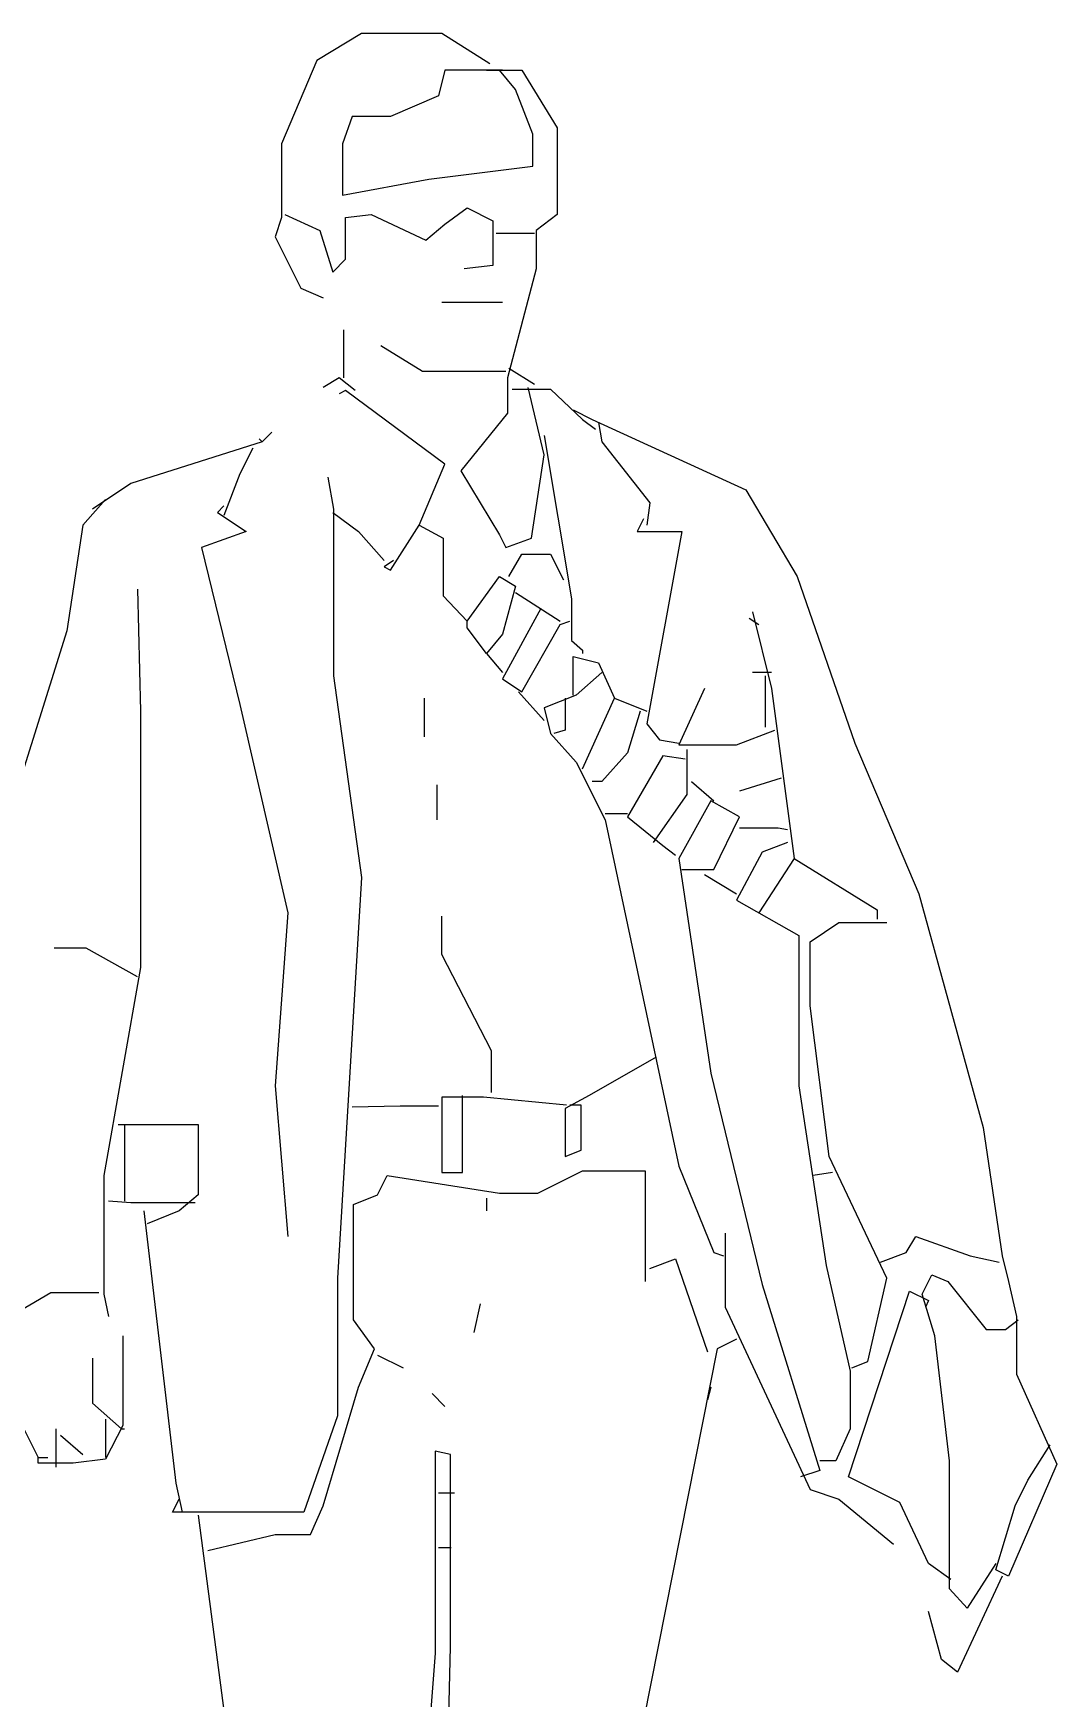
# Model space of a CAD drawing. Extents: x -126.65 to -125.37, y -5279.39 to -5277.74.
# Drawn here: x -126.009 to -125.37, y -5278.775 to -5277.735 of the extents above; entities that cross this region are included whole.
import ezdxf

# ---------------------------------------------------------------- set-up
doc = ezdxf.new("R2010")
doc.units = 0
doc.header["$LTSCALE"] = 1000
doc.layers.add('HOMEM', color=7, linetype='CONTINUOUS')
doc.layers.add('STANDARD', color=7, linetype='CONTINUOUS')

msp = doc.modelspace()

# ---------------------------------------------------------------- linework, layer by layer
at = {"layer": 'HOMEM', "linetype": 'CONTINUOUS'}
for points in [[(-125.7244, -5277.7543), (-125.7544, -5277.7353), (-125.8044, -5277.7353), (-125.8324, -5277.7523), (-125.8544, -5277.8043), (-125.8544, -5277.8503), (-125.8584, -5277.8623), (-125.8424, -5277.8943), (-125.8284, -5277.9003)], [(-125.7244, -5277.7543), (-125.7544, -5277.7353), (-125.8044, -5277.7353), (-125.8324, -5277.7523), (-125.8544, -5277.8043), (-125.8544, -5277.8503), (-125.8584, -5277.8623), (-125.8424, -5277.8943), (-125.8284, -5277.9003)], [(-125.7164, -5277.7583), (-125.7524, -5277.7583), (-125.7564, -5277.7743), (-125.7864, -5277.7873), (-125.8104, -5277.7873), (-125.8164, -5277.8043), (-125.8164, -5277.8363), (-125.7624, -5277.8263), (-125.6974, -5277.8183), (-125.6974, -5277.7983), (-125.7084, -5277.7703), (-125.7184, -5277.7583)], [(-125.7264, -5277.7583), (-125.7044, -5277.7583), (-125.6824, -5277.7943), (-125.6824, -5277.8483), (-125.6954, -5277.8583), (-125.6954, -5277.8823), (-125.7134, -5277.9503), (-125.7134, -5277.9723), (-125.7424, -5278.0083), (-125.7184, -5278.0483), (-125.7144, -5278.0563), (-125.6984, -5278.0503), (-125.6904, -5277.9983), (-125.7004, -5277.9563)], [(-125.8524, -5277.8483), (-125.8304, -5277.8583), (-125.8224, -5277.8843), (-125.8144, -5277.8763), (-125.8144, -5277.8503), (-125.7984, -5277.8483), (-125.7644, -5277.8643), (-125.7524, -5277.8543), (-125.7384, -5277.8443), (-125.7224, -5277.8523), (-125.7224, -5277.8803), (-125.7404, -5277.8823)], [(-125.8524, -5277.8483), (-125.8304, -5277.8583), (-125.8224, -5277.8843), (-125.8144, -5277.8763), (-125.8144, -5277.8503), (-125.7984, -5277.8483), (-125.7644, -5277.8643), (-125.7524, -5277.8543), (-125.7384, -5277.8443), (-125.7224, -5277.8523), (-125.7224, -5277.8803), (-125.7404, -5277.8823)], [(-125.8524, -5277.8483), (-125.8304, -5277.8583), (-125.8224, -5277.8843), (-125.8144, -5277.8763), (-125.8144, -5277.8503), (-125.7984, -5277.8483), (-125.7644, -5277.8643), (-125.7524, -5277.8543), (-125.7384, -5277.8443), (-125.7224, -5277.8523), (-125.7224, -5277.8803), (-125.7404, -5277.8823)], [(-125.8524, -5277.8483), (-125.8304, -5277.8583), (-125.8224, -5277.8843), (-125.8144, -5277.8763), (-125.8144, -5277.8503), (-125.7984, -5277.8483), (-125.7644, -5277.8643), (-125.7524, -5277.8543), (-125.7384, -5277.8443), (-125.7224, -5277.8523), (-125.7224, -5277.8803), (-125.7404, -5277.8823)], [(-125.6964, -5277.8603), (-125.7204, -5277.8603)], [(-125.6964, -5277.8603), (-125.7204, -5277.8603)], [(-125.7164, -5277.9033), (-125.7544, -5277.9033)], [(-125.7164, -5277.9033), (-125.7544, -5277.9033)], [(-125.7164, -5277.9033), (-125.7544, -5277.9033)], [(-125.7164, -5277.9033), (-125.7544, -5277.9033)], [(-125.7164, -5277.9033), (-125.7544, -5277.9033)], [(-125.7164, -5277.9033), (-125.7544, -5277.9033)], [(-125.7164, -5277.9033), (-125.7544, -5277.9033)], [(-125.8154, -5277.9503), (-125.8154, -5277.9203)], [(-125.8154, -5277.9503), (-125.8154, -5277.9203)], [(-125.7144, -5277.9463), (-125.7664, -5277.9463), (-125.7924, -5277.9303)], [(-125.7144, -5277.9463), (-125.7664, -5277.9463), (-125.7924, -5277.9303)], [(-125.7124, -5277.9443), (-125.6964, -5277.9543)], [(-125.7124, -5277.9443), (-125.6964, -5277.9543)], [(-125.7124, -5277.9443), (-125.6964, -5277.9543)], [(-125.7124, -5277.9443), (-125.6964, -5277.9543)], [(-125.8084, -5277.9583), (-125.8184, -5277.9503), (-125.8284, -5277.9563)], [(-125.8084, -5277.9583), (-125.8184, -5277.9503), (-125.8284, -5277.9563)], [(-125.8084, -5277.9583), (-125.8184, -5277.9503), (-125.8284, -5277.9563)], [(-125.8084, -5277.9583), (-125.8184, -5277.9503), (-125.8284, -5277.9563)], [(-125.8084, -5277.9583), (-125.8184, -5277.9503), (-125.8284, -5277.9563)], [(-125.7104, -5277.9573), (-125.6864, -5277.9573), (-125.6664, -5277.9763), (-125.6584, -5277.9823)], [(-125.7104, -5277.9573), (-125.6864, -5277.9573), (-125.6664, -5277.9763), (-125.6584, -5277.9823)], [(-125.7684, -5278.0423), (-125.7524, -5278.0043), (-125.8144, -5277.9583), (-125.8184, -5277.9603)], [(-125.6724, -5277.9703), (-125.6604, -5277.9763), (-125.5644, -5278.0203), (-125.5324, -5278.0743), (-125.4964, -5278.1783), (-125.4564, -5278.2723), (-125.4164, -5278.4183), (-125.4044, -5278.4983), (-125.4004, -5278.5143), (-125.3954, -5278.5363), (-125.3954, -5278.5723), (-125.3704, -5278.6283), (-125.4004, -5278.6983), (-125.4084, -5278.6943), (-125.3964, -5278.6543), (-125.3884, -5278.6383), (-125.3744, -5278.6163)], [(-125.6564, -5277.9783), (-125.6544, -5277.9903), (-125.6244, -5278.0283), (-125.6264, -5278.0423)], [(-125.8604, -5277.9843), (-125.8664, -5277.9903), (-125.8684, -5277.9883)], [(-125.8604, -5277.9843), (-125.8664, -5277.9903), (-125.8684, -5277.9883)], [(-125.6904, -5277.9863), (-125.6734, -5278.0883), (-125.6734, -5278.1143), (-125.6664, -5278.1203), (-125.6664, -5278.1223)], [(-125.6904, -5277.9863), (-125.6734, -5278.0883), (-125.6734, -5278.1143), (-125.6664, -5278.1203), (-125.6664, -5278.1223)], [(-125.6904, -5277.9863), (-125.6734, -5278.0883), (-125.6734, -5278.1143), (-125.6664, -5278.1203), (-125.6664, -5278.1223)], [(-125.6904, -5277.9863), (-125.6734, -5278.0883), (-125.6734, -5278.1143), (-125.6664, -5278.1203), (-125.6664, -5278.1223)], [(-125.8664, -5277.9903), (-125.9484, -5278.0163), (-125.9724, -5278.0323)], [(-125.8664, -5277.9903), (-125.9484, -5278.0163), (-125.9724, -5278.0323)], [(-125.8664, -5277.9903), (-125.9484, -5278.0163), (-125.9724, -5278.0323)], [(-125.8664, -5277.9903), (-125.9484, -5278.0163), (-125.9724, -5278.0323)], [(-125.8664, -5277.9903), (-125.9484, -5278.0163), (-125.9724, -5278.0323)], [(-125.8664, -5277.9903), (-125.9484, -5278.0163), (-125.9724, -5278.0323)], [(-125.8724, -5277.9943), (-125.8804, -5278.0103), (-125.8904, -5278.0363)], [(-125.8724, -5277.9943), (-125.8804, -5278.0103), (-125.8904, -5278.0363)], [(-125.8724, -5277.9943), (-125.8804, -5278.0103), (-125.8904, -5278.0363)], [(-125.8254, -5278.0123), (-125.8219, -5278.0323), (-125.8219, -5278.1363), (-125.8044, -5278.2623), (-125.8194, -5278.5123), (-125.8194, -5278.5983), (-125.8404, -5278.6583), (-125.9224, -5278.6583), (-125.9184, -5278.6503)], [(-125.9644, -5278.0263), (-125.9784, -5278.0423), (-125.9884, -5278.1083), (-126.0544, -5278.3183), (-126.0544, -5278.3683), (-126.0474, -5278.3903), (-126.0449, -5278.4163), (-126.0476, -5278.4483), (-126.047, -5278.4703), (-126.047, -5278.5403), (-126.0344, -5278.5423), (-125.9984, -5278.5213), (-125.9684, -5278.5213)], [(-125.8904, -5278.0303), (-125.8944, -5278.0343), (-125.8764, -5278.0463), (-125.9044, -5278.0563), (-125.8804, -5278.1543), (-125.8504, -5278.2843), (-125.8584, -5278.3923), (-125.8504, -5278.4863)], [(-125.8224, -5278.0343), (-125.8064, -5278.0463), (-125.7904, -5278.0643)], [(-125.6284, -5278.0383), (-125.6324, -5278.0463), (-125.6044, -5278.0463), (-125.6264, -5278.1663), (-125.6184, -5278.1763), (-125.6064, -5278.1783)], [(-125.7844, -5278.0643), (-125.7904, -5278.0683), (-125.7864, -5278.0703), (-125.7684, -5278.0423), (-125.7534, -5278.0503), (-125.7534, -5278.0863), (-125.7384, -5278.1023), (-125.7184, -5278.0743), (-125.7084, -5278.0803), (-125.7164, -5278.1103), (-125.7264, -5278.1223), (-125.7384, -5278.1063), (-125.7384, -5278.1023)], [(-125.7124, -5278.0743), (-125.7044, -5278.0603), (-125.6864, -5278.0603), (-125.6784, -5278.0763)], [(-125.7124, -5278.0743), (-125.7044, -5278.0603), (-125.6864, -5278.0603), (-125.6784, -5278.0763)], [(-125.7124, -5278.0743), (-125.7044, -5278.0603), (-125.6864, -5278.0603), (-125.6784, -5278.0763)], [(-125.7124, -5278.0743), (-125.7044, -5278.0603), (-125.6864, -5278.0603), (-125.6784, -5278.0763)], [(-125.7124, -5278.0743), (-125.7044, -5278.0603), (-125.6864, -5278.0603), (-125.6784, -5278.0763)], [(-125.7124, -5278.0743), (-125.7044, -5278.0603), (-125.6864, -5278.0603), (-125.6784, -5278.0763)], [(-125.7124, -5278.0743), (-125.7044, -5278.0603), (-125.6864, -5278.0603), (-125.6784, -5278.0763)], [(-125.7124, -5278.0743), (-125.7044, -5278.0603), (-125.6864, -5278.0603), (-125.6784, -5278.0763)], [(-125.7124, -5278.0743), (-125.7044, -5278.0603), (-125.6864, -5278.0603), (-125.6784, -5278.0763)], [(-125.7124, -5278.0743), (-125.7044, -5278.0603), (-125.6864, -5278.0603), (-125.6784, -5278.0763)], [(-125.9444, -5278.0823), (-125.9424, -5278.1583), (-125.9424, -5278.3183), (-125.9654, -5278.4483), (-125.9654, -5278.5223), (-125.9624, -5278.5363)], [(-125.7084, -5278.0843), (-125.6804, -5278.1023)], [(-125.6924, -5278.0943), (-125.7164, -5278.1383), (-125.7044, -5278.1463), (-125.6804, -5278.1043), (-125.6744, -5278.1023)], [(-125.6924, -5278.0943), (-125.7164, -5278.1383), (-125.7044, -5278.1463), (-125.6804, -5278.1043), (-125.6744, -5278.1023)], [(-125.6924, -5278.0943), (-125.7164, -5278.1383), (-125.7044, -5278.1463), (-125.6804, -5278.1043), (-125.6744, -5278.1023)], [(-125.6924, -5278.0943), (-125.7164, -5278.1383), (-125.7044, -5278.1463), (-125.6804, -5278.1043), (-125.6744, -5278.1023)], [(-125.6924, -5278.0943), (-125.7164, -5278.1383), (-125.7044, -5278.1463), (-125.6804, -5278.1043), (-125.6744, -5278.1023)], [(-125.5624, -5278.1003), (-125.5564, -5278.1043)], [(-125.5624, -5278.1003), (-125.5564, -5278.1043)], [(-125.5624, -5278.1003), (-125.5564, -5278.1043)], [(-125.5624, -5278.1003), (-125.5564, -5278.1043)], [(-125.5624, -5278.1003), (-125.5564, -5278.1043)], [(-125.5624, -5278.1003), (-125.5564, -5278.1043)], [(-125.5624, -5278.1003), (-125.5564, -5278.1043)], [(-125.5604, -5278.0963), (-125.5484, -5278.1443), (-125.5344, -5278.2503), (-125.4824, -5278.2823), (-125.4824, -5278.2883)], [(-125.7264, -5278.1223), (-125.7164, -5278.1343)], [(-125.7264, -5278.1223), (-125.7164, -5278.1343)], [(-125.7264, -5278.1223), (-125.7164, -5278.1343)], [(-125.6544, -5278.1343), (-125.6704, -5278.1483), (-125.6904, -5278.1563), (-125.6864, -5278.1723), (-125.6704, -5278.1903), (-125.6524, -5278.2263), (-125.6064, -5278.4423), (-125.5844, -5278.4963), (-125.5784, -5278.4983)], [(-125.6724, -5278.1483), (-125.6724, -5278.1243), (-125.6564, -5278.1283), (-125.6464, -5278.1503)], [(-125.6724, -5278.1483), (-125.6724, -5278.1243), (-125.6564, -5278.1283), (-125.6464, -5278.1503)], [(-125.5484, -5278.1343), (-125.5604, -5278.1343)], [(-125.5484, -5278.1343), (-125.5604, -5278.1343)], [(-125.5484, -5278.1343), (-125.5604, -5278.1343)], [(-125.5484, -5278.1343), (-125.5604, -5278.1343)], [(-125.5904, -5278.1443), (-125.6064, -5278.1793), (-125.5704, -5278.1793), (-125.5464, -5278.1703)], [(-125.5904, -5278.1443), (-125.6064, -5278.1793), (-125.5704, -5278.1793), (-125.5464, -5278.1703)], [(-125.5904, -5278.1443), (-125.6064, -5278.1793), (-125.5704, -5278.1793), (-125.5464, -5278.1703)], [(-125.5904, -5278.1443), (-125.6064, -5278.1793), (-125.5704, -5278.1793), (-125.5464, -5278.1703)], [(-125.5904, -5278.1443), (-125.6064, -5278.1793), (-125.5704, -5278.1793), (-125.5464, -5278.1703)], [(-125.5904, -5278.1443), (-125.6064, -5278.1793), (-125.5704, -5278.1793), (-125.5464, -5278.1703)], [(-125.5524, -5278.1363), (-125.5524, -5278.1683)], [(-125.5524, -5278.1363), (-125.5524, -5278.1683)], [(-125.5524, -5278.1363), (-125.5524, -5278.1683)], [(-125.5524, -5278.1363), (-125.5524, -5278.1683)], [(-125.5524, -5278.1363), (-125.5524, -5278.1683)], [(-125.5524, -5278.1363), (-125.5524, -5278.1683)], [(-125.5524, -5278.1363), (-125.5524, -5278.1683)], [(-125.5524, -5278.1363), (-125.5524, -5278.1683)], [(-125.7654, -5278.1503), (-125.7654, -5278.1743)], [(-125.7064, -5278.1463), (-125.6904, -5278.1643)], [(-125.6774, -5278.1503), (-125.6774, -5278.1703), (-125.6844, -5278.1723)], [(-125.6774, -5278.1503), (-125.6774, -5278.1703), (-125.6844, -5278.1723)], [(-125.6774, -5278.1503), (-125.6774, -5278.1703), (-125.6844, -5278.1723)], [(-125.6774, -5278.1503), (-125.6774, -5278.1703), (-125.6844, -5278.1723)], [(-125.6774, -5278.1503), (-125.6774, -5278.1703), (-125.6844, -5278.1723)], [(-125.6774, -5278.1503), (-125.6774, -5278.1703), (-125.6844, -5278.1723)], [(-125.6664, -5278.1943), (-125.6464, -5278.1503), (-125.6264, -5278.1583)], [(-125.6664, -5278.1943), (-125.6464, -5278.1503), (-125.6264, -5278.1583)], [(-125.6304, -5278.1583), (-125.6384, -5278.1843), (-125.6544, -5278.2023), (-125.6604, -5278.2023)], [(-125.6304, -5278.1583), (-125.6384, -5278.1843), (-125.6544, -5278.2023), (-125.6604, -5278.2023)], [(-125.6304, -5278.1583), (-125.6384, -5278.1843), (-125.6544, -5278.2023), (-125.6604, -5278.2023)], [(-125.6304, -5278.1583), (-125.6384, -5278.1843), (-125.6544, -5278.2023), (-125.6604, -5278.2023)], [(-125.6024, -5278.1883), (-125.6164, -5278.1863), (-125.6384, -5278.2243), (-125.6164, -5278.2423), (-125.6084, -5278.2483)], [(-125.6024, -5278.1883), (-125.6164, -5278.1863), (-125.6384, -5278.2243), (-125.6164, -5278.2423), (-125.6084, -5278.2483)], [(-125.6024, -5278.1883), (-125.6164, -5278.1863), (-125.6384, -5278.2243), (-125.6164, -5278.2423), (-125.6084, -5278.2483)], [(-125.6014, -5278.1823), (-125.6014, -5278.2103), (-125.6224, -5278.2403)], [(-125.7574, -5278.2043), (-125.7574, -5278.2263)], [(-125.5984, -5278.2023), (-125.5844, -5278.2143)], [(-125.5424, -5278.2003), (-125.5684, -5278.2083)], [(-125.5424, -5278.2003), (-125.5684, -5278.2083)], [(-125.5424, -5278.2003), (-125.5684, -5278.2083)], [(-125.6044, -5278.2573), (-125.5844, -5278.2573), (-125.5684, -5278.2243), (-125.5864, -5278.2143), (-125.6064, -5278.2503), (-125.5864, -5278.3843), (-125.5544, -5278.5163), (-125.5184, -5278.6323), (-125.5304, -5278.6363)], [(-125.6524, -5278.2223), (-125.6384, -5278.2223)], [(-125.6524, -5278.2223), (-125.6384, -5278.2223)], [(-125.5684, -5278.2313), (-125.5444, -5278.2313), (-125.5384, -5278.2323)], [(-125.5684, -5278.2313), (-125.5444, -5278.2313), (-125.5384, -5278.2323)], [(-125.5684, -5278.2313), (-125.5444, -5278.2313), (-125.5384, -5278.2323)], [(-125.5684, -5278.2313), (-125.5444, -5278.2313), (-125.5384, -5278.2323)], [(-125.5684, -5278.2313), (-125.5444, -5278.2313), (-125.5384, -5278.2323)], [(-125.5684, -5278.2313), (-125.5444, -5278.2313), (-125.5384, -5278.2323)], [(-125.5684, -5278.2313), (-125.5444, -5278.2313), (-125.5384, -5278.2323)], [(-125.5684, -5278.2313), (-125.5444, -5278.2313), (-125.5384, -5278.2323)], [(-125.5684, -5278.2313), (-125.5444, -5278.2313), (-125.5384, -5278.2323)], [(-125.5384, -5278.2403), (-125.5544, -5278.2463), (-125.5704, -5278.2763), (-125.5314, -5278.2983), (-125.5314, -5278.3923), (-125.5144, -5278.5043), (-125.4994, -5278.5703), (-125.4994, -5278.6063), (-125.5084, -5278.6263), (-125.5184, -5278.6263)], [(-125.5344, -5278.2503), (-125.5564, -5278.2843)], [(-125.5904, -5278.2603), (-125.5704, -5278.2723)], [(-125.7234, -5278.3963), (-125.7234, -5278.3703), (-125.7544, -5278.3103), (-125.7544, -5278.2863)], [(-125.4984, -5278.5683), (-125.4884, -5278.5643), (-125.4764, -5278.5123), (-125.5124, -5278.4363), (-125.5244, -5278.3423), (-125.5244, -5278.3023), (-125.5064, -5278.2903), (-125.4764, -5278.2903)], [(-125.9444, -5278.3243), (-125.9764, -5278.3063), (-125.9964, -5278.3063)], [(-125.6204, -5278.3743), (-125.6624, -5278.3983), (-125.6774, -5278.4063), (-125.6774, -5278.4363), (-125.6674, -5278.4323), (-125.6674, -5278.4043), (-125.6744, -5278.4043)], [(-125.6764, -5278.4043), (-125.7284, -5278.3993), (-125.7544, -5278.3993), (-125.7544, -5278.4463), (-125.7414, -5278.4463), (-125.7414, -5278.3983)], [(-125.8104, -5278.4053), (-125.7804, -5278.4048), (-125.7564, -5278.4048)], [(-125.9564, -5278.4163), (-125.9064, -5278.4163), (-125.9064, -5278.4603), (-125.9184, -5278.4703), (-125.9384, -5278.4783)], [(-125.9004, -5278.6823), (-125.8584, -5278.6723), (-125.8364, -5278.6723), (-125.8284, -5278.6543), (-125.8064, -5278.5803), (-125.7964, -5278.5563), (-125.8094, -5278.5383), (-125.8094, -5278.4663), (-125.7944, -5278.4603), (-125.7884, -5278.4483), (-125.7184, -5278.4593), (-125.6944, -5278.4593), (-125.6664, -5278.4453), (-125.6274, -5278.4453), (-125.6274, -5278.5143)], [(-125.5104, -5278.4463), (-125.5224, -5278.4483)], [(-125.5104, -5278.4463), (-125.5224, -5278.4483)], [(-125.9084, -5278.4653), (-125.9484, -5278.4653), (-125.9624, -5278.4643)], [(-125.7264, -5278.4623), (-125.7264, -5278.4703)], [(-125.7264, -5278.4623), (-125.7264, -5278.4703)], [(-125.7264, -5278.4623), (-125.7264, -5278.4703)], [(-125.9404, -5278.4703), (-125.9204, -5278.6403), (-125.9164, -5278.6583)], [(-125.9404, -5278.4703), (-125.9204, -5278.6403), (-125.9164, -5278.6583)], [(-125.9404, -5278.4703), (-125.9204, -5278.6403), (-125.9164, -5278.6583)], [(-125.9404, -5278.4703), (-125.9204, -5278.6403), (-125.9164, -5278.6583)], [(-125.9404, -5278.4703), (-125.9204, -5278.6403), (-125.9164, -5278.6583)], [(-125.9404, -5278.4703), (-125.9204, -5278.6403), (-125.9164, -5278.6583)], [(-125.5774, -5278.4843), (-125.5774, -5278.5303), (-125.5244, -5278.6443), (-125.5064, -5278.6503), (-125.4724, -5278.6783)], [(-125.4804, -5278.5023), (-125.4644, -5278.4963), (-125.4584, -5278.4863), (-125.4244, -5278.4983), (-125.4064, -5278.5023)], [(-125.6244, -5278.5063), (-125.6084, -5278.5003), (-125.5884, -5278.5583)], [(-125.6244, -5278.5063), (-125.6084, -5278.5003), (-125.5884, -5278.5583)], [(-125.6244, -5278.5063), (-125.6084, -5278.5003), (-125.5884, -5278.5583)], [(-125.6244, -5278.5063), (-125.6084, -5278.5003), (-125.5884, -5278.5583)], [(-125.6244, -5278.5063), (-125.6084, -5278.5003), (-125.5884, -5278.5583)], [(-125.4084, -5278.6903), (-125.4264, -5278.7183), (-125.4374, -5278.7063), (-125.4374, -5278.6263), (-125.4464, -5278.5483), (-125.4544, -5278.5223), (-125.4484, -5278.5103), (-125.4384, -5278.5143), (-125.4144, -5278.5443), (-125.4024, -5278.5443), (-125.3944, -5278.5383)], [(-125.7304, -5278.5283), (-125.7344, -5278.5463)], [(-125.7304, -5278.5283), (-125.7344, -5278.5463)], [(-125.7304, -5278.5283), (-125.7344, -5278.5463)], [(-125.7304, -5278.5283), (-125.7344, -5278.5463)], [(-125.7304, -5278.5283), (-125.7344, -5278.5463)], [(-125.7304, -5278.5283), (-125.7344, -5278.5463)], [(-125.7304, -5278.5283), (-125.7344, -5278.5463)], [(-125.4364, -5278.7003), (-125.4504, -5278.6903), (-125.4684, -5278.6523), (-125.5004, -5278.6363), (-125.4624, -5278.5203), (-125.4504, -5278.5263), (-125.4524, -5278.5303)], [(-125.9534, -5278.5483), (-125.9534, -5278.6043), (-125.9644, -5278.6253), (-125.9844, -5278.6278), (-126.0064, -5278.6278), (-126.0064, -5278.6243)], [(-125.9534, -5278.5483), (-125.9534, -5278.6043), (-125.9644, -5278.6253), (-125.9844, -5278.6278), (-126.0064, -5278.6278), (-126.0064, -5278.6243)], [(-125.5704, -5278.5503), (-125.5824, -5278.5563), (-125.6284, -5278.7883), (-125.6654, -5278.9883), (-125.6654, -5279.0483), (-125.6764, -5279.1383), (-125.6904, -5279.2723), (-125.6924, -5279.2903), (-125.6924, -5279.3043)], [(-125.7944, -5278.5603), (-125.7784, -5278.5683)], [(-125.9724, -5278.5623), (-125.9724, -5278.5903), (-125.9544, -5278.6063), (-125.9524, -5278.6063)], [(-125.9724, -5278.5623), (-125.9724, -5278.5903), (-125.9544, -5278.6063), (-125.9524, -5278.6063)], [(-125.5864, -5278.5803), (-125.5884, -5278.5883)], [(-125.5864, -5278.5803), (-125.5884, -5278.5883)], [(-125.5864, -5278.5803), (-125.5884, -5278.5883)], [(-125.5864, -5278.5803), (-125.5884, -5278.5883)], [(-125.7604, -5278.5843), (-125.7524, -5278.5923)], [(-126.0204, -5278.5963), (-126.0064, -5278.6243), (-126.0004, -5278.6243)], [(-125.9644, -5278.6003), (-125.9644, -5278.6243)], [(-125.9644, -5278.6003), (-125.9644, -5278.6243)], [(-125.9954, -5278.6063), (-125.9954, -5278.6303)], [(-125.9954, -5278.6063), (-125.9954, -5278.6303)], [(-125.9954, -5278.6063), (-125.9954, -5278.6303)], [(-125.9954, -5278.6063), (-125.9954, -5278.6303)], [(-125.9954, -5278.6063), (-125.9954, -5278.6303)], [(-125.9954, -5278.6063), (-125.9954, -5278.6303)], [(-125.9924, -5278.6103), (-125.9784, -5278.6223)], [(-125.9924, -5278.6103), (-125.9784, -5278.6223)], [(-125.7644, -5278.8863), (-125.7514, -5278.8463), (-125.7489, -5278.7423), (-125.7489, -5278.6223), (-125.7584, -5278.6203), (-125.7584, -5278.7463), (-125.7684, -5278.8763), (-125.7574, -5278.9163), (-125.7574, -5278.9723)], [(-125.7564, -5278.6463), (-125.7464, -5278.6463)], [(-125.7564, -5278.6463), (-125.7464, -5278.6463)], [(-125.7564, -5278.6463), (-125.7464, -5278.6463)], [(-125.7564, -5278.6463), (-125.7464, -5278.6463)], [(-125.7564, -5278.6463), (-125.7464, -5278.6463)], [(-125.9064, -5278.6603), (-125.8864, -5278.8123), (-125.8704, -5278.8863), (-125.8704, -5278.9783), (-125.8544, -5279.1163), (-125.8084, -5279.3203), (-125.8104, -5279.3323)], [(-125.7564, -5278.6803), (-125.7484, -5278.6803)], [(-125.4044, -5278.6983), (-125.4324, -5278.7583), (-125.4424, -5278.7503), (-125.4504, -5278.7203)]]:
    msp.add_lwpolyline(points, dxfattribs=at)
at = {"layer": 'STANDARD', "color": 4, "linetype": 'CONTINUOUS'}
msp.add_lwpolyline([(-125.9524, -5278.4163), (-125.9524, -5278.4643)], dxfattribs=at)

doc.saveas('drawing.dxf')
